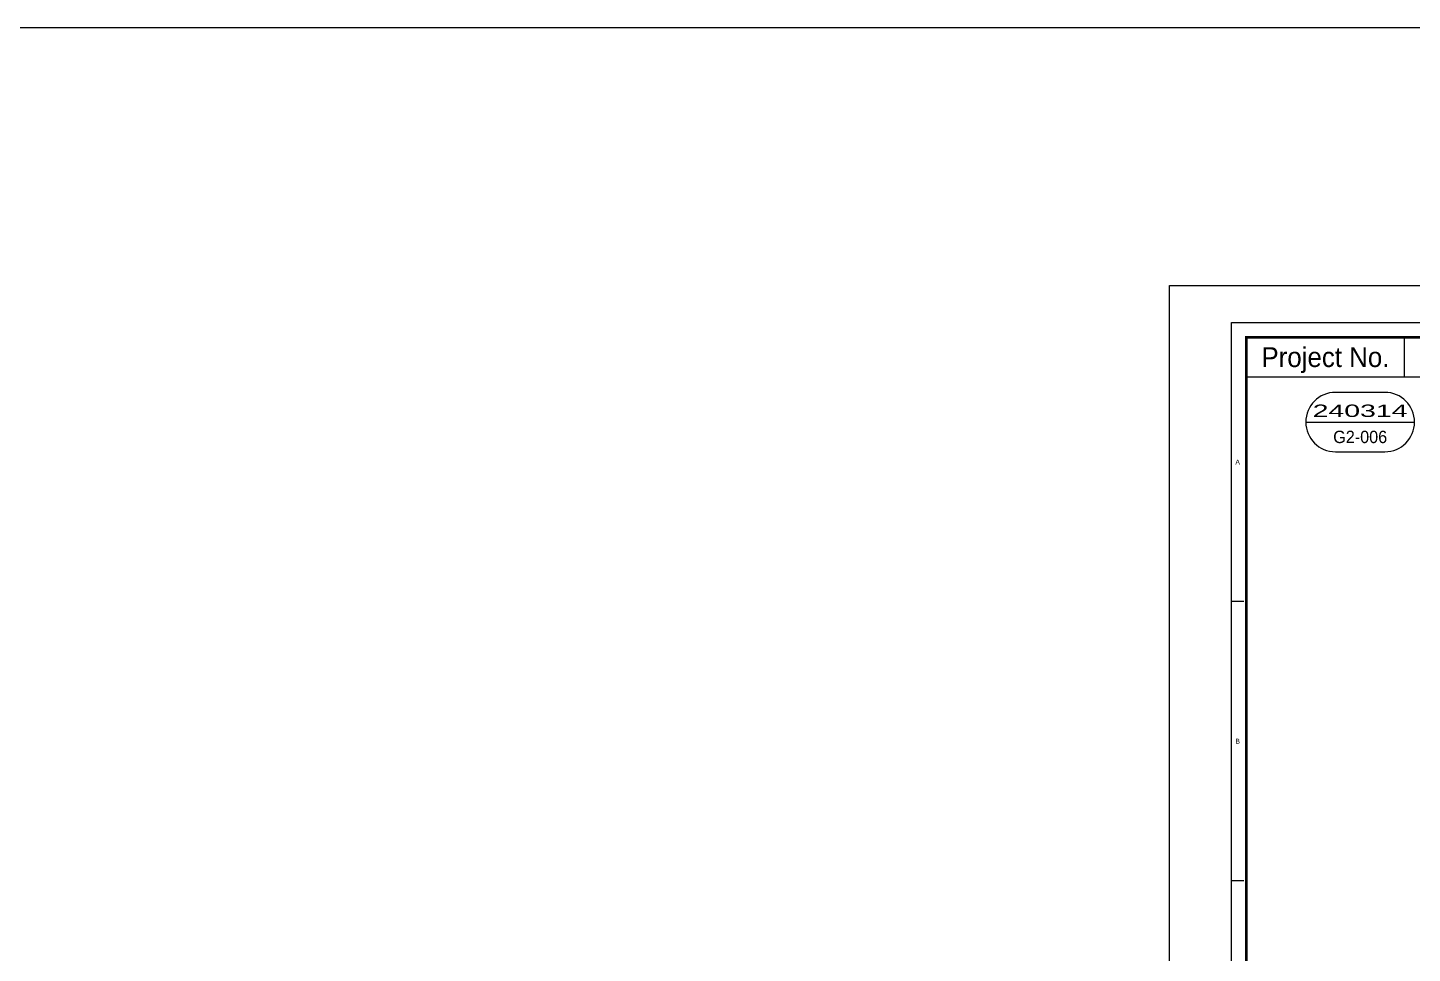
# Model space of a CAD drawing. Header units: inches. Extents: x 0 to 77285, y -118 to 40065.
# Drawn here: x 73070 to 73630, y 20067 to 20441 of the extents above; entities that cross this region are included whole.
import ezdxf
from ezdxf.enums import TextEntityAlignment as Align

# ---------------------------------------------------------------- set-up
doc = ezdxf.new("R2010")
doc.units = ezdxf.units.IN
doc.header["$LTSCALE"] = 5
doc.header["$MEASUREMENT"] = 0
doc.styles.add('SCI', font='')
doc.styles.get('SCI').set_extended_font_data('Gulim')

# ---------------------------------------------------------------- blocks, each defined once
blk = doc.blocks.new('A$C645fd8c3')
at = {"color": 2}
for p, q in [((12.5, -289.5), (12.5, -7.5)), ((12.5, -7.5), (412.5, -7.5)), ((15, -63.9), (12.5, -63.9)), ((15, -120.3), (12.5, -120.3))]:
    blk.add_line(p, q, dxfattribs=at)
at = {"color": 40}
blk.add_line((47.5, -18.5), (47.5, -10.5), dxfattribs=at)
at = {"color": 7, "linetype": 'Continuous'}
blk.add_line((27.52, -27.62), (49.52, -27.62), dxfattribs=at)
at = {"color": 40, "const_width": 0.5}
blk.add_lwpolyline([(15.5, -286.5), (15.5, -10.5), (409.5, -10.5), (409.5, -286.5)], close=True, dxfattribs=at)
at = {"color": 40}
blk.add_lwpolyline([(15.5, -18.5), (95.5, -18.5)], dxfattribs=at)
blk.add_lwpolyline([(33.52, -21.62, 1), (33.52, -33.62), (43.52, -33.62, 1), (43.52, -21.62)], format="xyb", close=True)
at = {"layer": 'Defpoints', "color": 1}
blk.add_lwpolyline([(0, -297), (0, 0), (420, 0), (420, -297)], close=True, dxfattribs=at)
at = {"style": 'SCI'}
blk.add_text('Project No.', height=4, dxfattribs=at).set_placement((31.5, -14.5), align=Align.MIDDLE_CENTER)
at = {"color": 2, "style": 'SCI'}
for s, p in [('A', (13.75, -35.7)), ('B', (13.75, -92.1))]:
    blk.add_text(s, height=1, dxfattribs=at).set_placement(p, align=Align.MIDDLE_CENTER)

msp = doc.modelspace()

# ---------------------------------------------------------------- linework, layer by layer
msp.add_lwpolyline([(71242.24907534, 19692.70137068), (74907.76022158, 19692.70137068), (74907.76022158, 20440.83258609), (71242.24907534, 20440.83258609)], close=True)

# ---------------------------------------------------------------- block references
at = {"color": 3, "xscale": 2, "yscale": 2, "zscale": 2}
msp.add_blockref('A$C645fd8c3', (73531.39200302, 20336.70137068), dxfattribs=at)

# ---------------------------------------------------------------- texts
at = {"style": 'SCI', "width": 1.63101}
msp.add_text('240314', height=5, dxfattribs=at).set_placement((73589.23834771, 20283.51900459), (73627.54862722, 20283.51900459), align=Align.FIT)
at = {"style": 'SCI'}
msp.add_text('G2-006', height=5, dxfattribs=at).set_placement((73608.43975586, 20275.46260646), align=Align.MIDDLE_CENTER)

doc.saveas('drawing.dxf')
